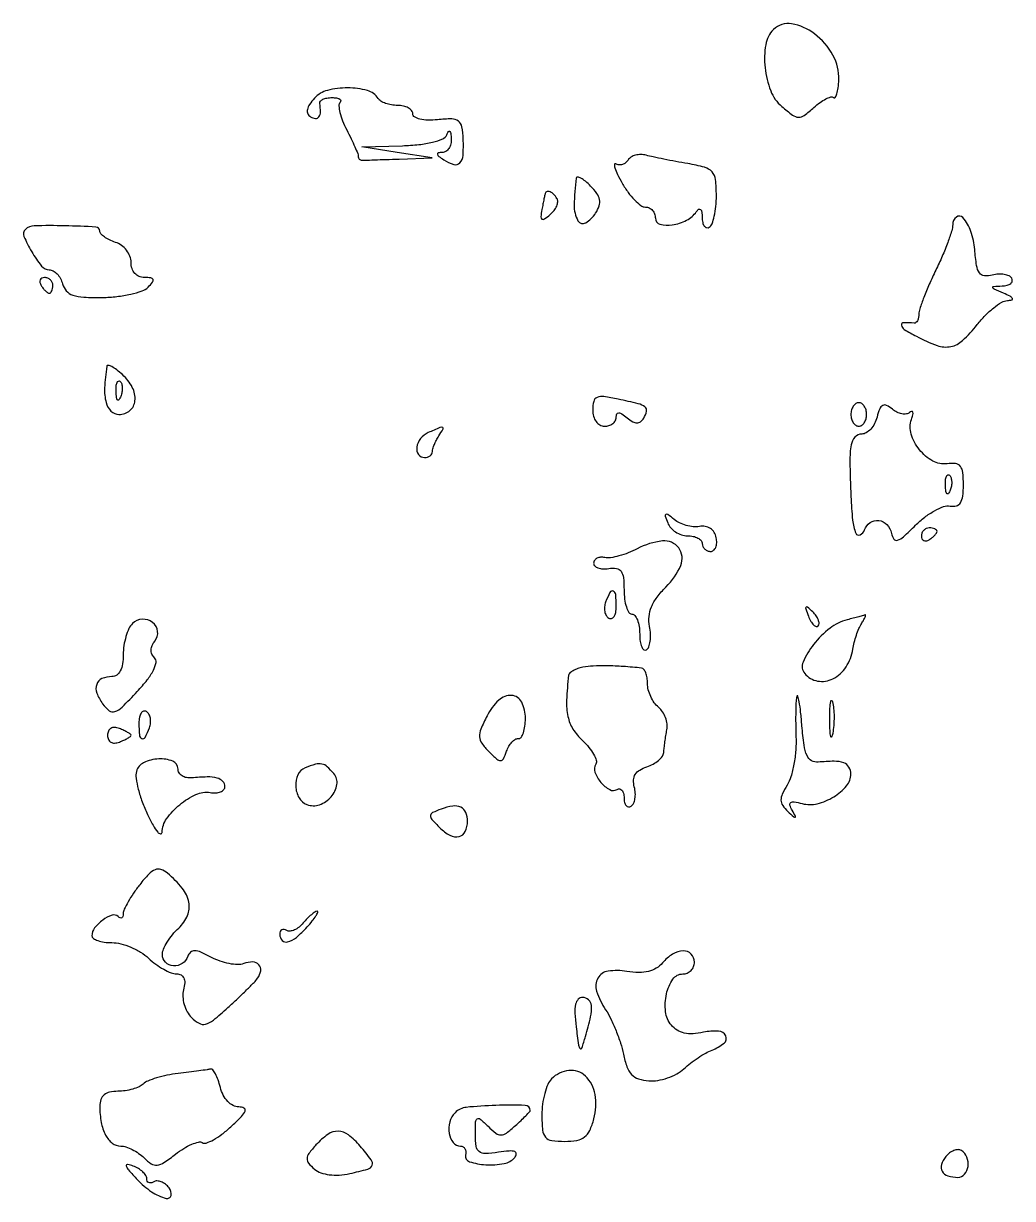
# Model space of a CAD drawing. Extents: x 0 to 5034, y 0 to 2560.
# Drawn here: x 3894.3 to 4020.6, y 1628.3 to 1778.5 of the extents above; entities that cross this region are included whole.
import ezdxf

# ---------------------------------------------------------------- set-up
doc = ezdxf.new("R2010")
doc.units = 0

msp = doc.modelspace()

# ---------------------------------------------------------------- linework, layer by layer
for points in [[(3990.097244, 1777.697244, 0.156948), (3989.10238, 1775.758174, 0.067736), (3989.021847, 1772.8222, 0.066177), (3989.744386, 1769.869699, 0.12164), (3991.162329, 1767.859213, 0.019514), (3992.531934, 1766.761988, 0.15314), (3993.293511, 1766.499012, 0.167936), (3994.033504, 1766.73133, 0.024654), (3995.267316, 1767.741918, -0.026818), (3996.052103, 1768.379068, -0.040557), (3996.803129, 1768.836688, -0.047623), (3997.426178, 1769.079068, -0.257147), (3997.767626, 1769, 0.453425), (3997.989538, 1769.02686, 0.077453), (3998.197195, 1769.463018, 0.041858), (3998.360971, 1770.246442, 0.01967), (3998.446902, 1771.27836, 0.139986), (3997.697415, 1774.416823, 0.101046), (3995.328061, 1777.151256, 0.121033), (3992.420013, 1778.430789, 0.244454)], [(3931.433313, 1768.926311, 0.035902), (3930.808825, 1768.127934, 0.09682), (3930.53031, 1767.467308, 0.156263), (3930.585127, 1766.942518, 0.151934), (3930.934857, 1766.54026, 0.1149), (3931.568237, 1766.327002, 0.271724), (3932.003535, 1766.529097, 0.152247), (3932.20285, 1767.165906, 0.03946), (3932.118421, 1768.25, -0.224438), (3932.202177, 1768.535926, -0.098612), (3932.52437, 1768.779687, -0.069499), (3933.037024, 1768.945223, -0.043416), (3933.666667, 1769, -0.035958), (3934.264798, 1768.956929, -0.099998), (3934.659632, 1768.815882, -0.236472), (3934.790641, 1768.608742, -0.224915), (3934.706549, 1768.373216, 0.222491), (3934.554711, 1767.954066, 0.037419), (3934.698744, 1767.08962, 0.034799), (3935.038877, 1766.02587, 0.024556), (3935.560144, 1764.883694, -0.00726), (3936.125719, 1763.749943, -0.009926), (3936.59971, 1762.711932, -0.007074), (3936.964333, 1761.835772, -0.105358), (3937.020262, 1761.510478, 0.097717), (3937.05073, 1761.315672, 0.101447), (3937.152827, 1761.149953, 0.102594), (3937.310781, 1761.039094, 0.102225), (3937.5, 1761, 0.00759), (3937.849069, 1761.005299, 0.000312), (3939.101562, 1761.044119, 0.000543), (3940.585455, 1761.092654, 0.000386), (3942.25, 1761.150194), (3946.5, 1761.300387), (3942, 1762), (3937.5, 1762.699613), (3942.666667, 1762.849806, 0.019664), (3944.791601, 1762.995344, 0.033601), (3946.542, 1763.304618, 0.038822), (3947.823722, 1763.728891, 0.200109), (3948.337719, 1764.25, -0.051902), (3948.54862, 1764.648042, -0.449116), (3948.724694, 1764.672067, -0.185333), (3948.862835, 1764.416573, -0.021021), (3948.921053, 1763.75, -0.069928), (3948.857518, 1763.080011, -0.088112), (3948.609622, 1762.509564, -0.103835), (3948.22041, 1762.125953, -0.14066), (3947.75, 1761.984687, 0.054277), (3947.267095, 1761.926117, 0.409565), (3947.155742, 1761.750153, 0.180775), (3947.329562, 1761.479528, 0.019534), (3947.952254, 1761.05067, 0.065406), (3949.239087, 1760.455161, 0.285829), (3950.015298, 1760.656683, 0.175743), (3950.4273, 1761.599362, 0.027027), (3950.448205, 1763.676895, 0.03302), (3950.271564, 1765.276297, 0.188401), (3949.834111, 1765.992289, 0.165416), (3948.990443, 1766.273791, 0.024186), (3947.161983, 1766.174634, -0.030522), (3945.925294, 1766.123264, -0.053395), (3944.909454, 1766.252148, -0.07548), (3944.226283, 1766.527841, -0.265101), (3944, 1766.924634, 0.175237), (3943.851624, 1767.33499, 0.093007), (3943.429836, 1767.684111, 0.073223), (3942.801594, 1767.920403, 0.053442), (3942.059017, 1768, -0.041708), (3941.275955, 1768.065434, -0.043762), (3940.527582, 1768.259882, -0.04792), (3939.917989, 1768.544963, -0.121598), (3939.571257, 1768.884704, 0.190827), (3938.200915, 1769.905201, 0.064557), (3935.690329, 1770.243768, 0.063468), (3933.094936, 1769.926465, 0.147765)], [(3971.515059, 1761.024365, -0.084901), (3971.19656, 1760.663393, -0.093454), (3970.785998, 1760.443314, -0.100425), (3970.348287, 1760.396954, -0.115235), (3969.950488, 1760.5306, 0.54346), (3969.776614, 1760.448309, 0.113599), (3969.815181, 1760.035204, 0.035892), (3970.16561, 1759.185282, 0.013643), (3970.769587, 1758.053234, 0.028703), (3971.52382, 1756.888823, 0.035563), (3972.358879, 1755.903961, 0.038364), (3973.154808, 1755.206244, 0.160864), (3973.75, 1755.006323, -0.111571), (3974.226865, 1754.896035, -0.099558), (3974.632812, 1754.588733, -0.094045), (3974.905165, 1754.131098, -0.087546), (3975, 1753.59362, 0.337686), (3975.596033, 1752.811729, 0.106217), (3977.161046, 1752.723203, 0.079553), (3979.002071, 1753.320877, 0.126687), (3980.234687, 1754.412284, -0.085836), (3980.534091, 1754.723968, -0.365067), (3980.772748, 1754.708235, -0.170502), (3980.936933, 1754.382715, -0.03024), (3980.984687, 1753.690983, 0.049448), (3981.055106, 1753.037102, 0.106623), (3981.259877, 1752.576757, 0.181494), (3981.558258, 1752.380955, 0.196271), (3981.9, 1752.438197, 0.169077), (3982.24887, 1752.867645, 0.031926), (3982.535625, 1753.852178, 0.030888), (3982.734054, 1755.098928, 0.024024), (3982.8, 1756.470661, 0.027828), (3982.685897, 1758.519238, 0.155566), (3982.243355, 1759.510369, 0.146252), (3981.293552, 1760.09499, 0.023675), (3979.15, 1760.560766, -0.004063), (3977.630403, 1760.829053, -0.003813), (3976.082846, 1761.127487, -0.003796), (3974.714261, 1761.413074, -0.013101), (3973.834157, 1761.627996, 0.064557), (3973.148503, 1761.722368, 0.065714), (3972.465762, 1761.63769, 0.072277), (3971.88917, 1761.394631, 0.119053)], [(3964.9, 1758.714286, 0.029657), (3964.622098, 1755.239185, 0.131953), (3965.108171, 1753.269026, 0.421579), (3966.097609, 1752.996705, 0.120247), (3967.374063, 1754.231236, 0.060094), (3967.817855, 1755.167332, 0.127084), (3967.873511, 1755.962853, 0.111216), (3967.534343, 1756.75513, 0.039869), (3966.733049, 1757.695522, 0.022248), (3966.060454, 1758.310784, 0.047324), (3965.479708, 1758.709667, 0.089926), (3965.07714, 1758.846611, 0.416979)], [(3960.923489, 1756.75, 0.022627), (3960.879465, 1756.578838, 0.001278), (3960.768639, 1756.042982, 0.001959), (3960.640817, 1755.40412, 0.001435), (3960.503782, 1754.694193, 0.020367), (3960.366074, 1753.76469, 0.292577), (3960.508535, 1753.479244, 0.295382), (3960.825868, 1753.490613, 0.020624), (3961.569283, 1754.057499, 0.053729), (3962.06743, 1754.570492, 0.066817), (3962.403198, 1755.143652, 0.080372), (3962.533867, 1755.6868, 0.158628), (3962.429973, 1756.113307, 0.058821), (3962.014609, 1756.636426, 0.095878), (3961.545492, 1756.951231, 0.167479), (3961.158717, 1756.977568, 0.257983)], [(3894.496206, 1752.15023, 0.309765), (3894.31414, 1751.262858, 0.033993), (3895.299864, 1749.304782, 0.03481), (3896.564818, 1747.471299, 0.228159), (3897.543884, 1747, -0.132086), (3898.046838, 1746.864775, -0.073508), (3898.546933, 1746.466898, -0.064872), (3898.968715, 1745.879117, -0.059342), (3899.241322, 1745.185186, 0.121563), (3899.722598, 1744.299415, 0.12665), (3900.554208, 1743.755543, 0.070151), (3901.949756, 1743.491273, 0.016505), (3904.330543, 1743.457775, 0.023804), (3906.187156, 1743.581493, 0.026815), (3907.950181, 1743.880056, 0.027503), (3909.403803, 1744.292335, 0.114), (3910.172589, 1744.772589, 0.025806), (3910.750318, 1745.413242, 0.268629), (3910.803743, 1745.75, 0.280359), (3910.539235, 1745.95384, 0.027481), (3909.7, 1746, -0.100986), (3909.015692, 1746.139635, -0.112158), (3908.46991, 1746.534208, -0.104074), (3908.120476, 1747.153018, -0.076812), (3908, 1747.932612, 0.094537), (3907.850007, 1748.718828, 0.071315), (3907.4125, 1749.483985, 0.069591), (3906.764378, 1750.112489, 0.081113), (3906, 1750.5, -0.034355), (3905.234391, 1750.802261, -0.044993), (3904.5875, 1751.185312, -0.052175), (3904.136814, 1751.587667, -0.186555), (3904, 1751.94159, 0.398572), (3903.507694, 1752.461068, 0.007937), (3899.537723, 1752.611301, 0.010252), (3895.620935, 1752.616969, 0.189364)], [(4013, 1752.771163, -0.076465), (4012.877638, 1751.975728, -0.012212), (4012.366506, 1750.481976, -0.013274), (4011.669091, 1748.739215, -0.011286), (4010.843426, 1746.937829, 0.009539), (4010.016923, 1745.151118, 0.011739), (4009.317381, 1743.452744, 0.010224), (4008.795629, 1742.009025, 0.079641), (4008.676759, 1741.305556, -0.04721), (4008.630064, 1740.852917, -0.071583), (4008.498277, 1740.480446, -0.097442), (4008.306565, 1740.242042, -0.204433), (4008.083333, 1740.173977, 0.032044), (4006.728339, 1740.232669, 0.457326), (4006.455588, 1739.903646, 0.217598), (4006.817512, 1739.368001, 0.016836), (4008.364307, 1738.493839, 0.032608), (4011.026101, 1737.319383, 0.135981), (4012.756846, 1737.180563, 0.142129), (4014.269237, 1737.953825, 0.036826), (4016.137438, 1739.990926, -0.027072), (4017.152096, 1741.141545, -0.0306), (4018.246622, 1742.126579, -0.032061), (4019.266985, 1742.83596, -0.123258), (4020, 1743.061211, 0.050821), (4020.548243, 1743.146545, 0.484356), (4020.630484, 1743.334366, 0.155321), (4020.356966, 1743.601307, 0.014799), (4019.5, 1744, -0.004561), (4018.284157, 1744.535655, -0.240506), (4018.129501, 1744.729011, -0.453283), (4018.236922, 1744.870739, -0.008061), (4019.309017, 1744.929715, 0.050739), (4019.962239, 1745.021917, 0.105867), (4020.422131, 1745.245526, 0.175084), (4020.617836, 1745.557243, 0.194278), (4020.558021, 1745.90612, 0.150568), (4020.202937, 1746.216506, 0.065106), (4019.594776, 1746.397601, 0.056093), (4018.846143, 1746.433049, 0.047792), (4018.065289, 1746.306823, -0.088379), (4017.05441, 1746.22631, -0.221262), (4016.431748, 1746.593091, -0.113235), (4016.057181, 1747.537874, -0.017073), (4015.816285, 1749.573403, 0.0624), (4015.324845, 1751.898542, 0.097588), (4014.298625, 1753.660131, 0.396515), (4013.47264, 1753.737793, 0.231389)], [(3896.5, 1745, 0.029505), (3896.768994, 1744.617226, 0.035638), (3897.066025, 1744.29375, 0.038439), (3897.34829, 1744.065539, 0.151918), (3897.559017, 1744, 0.210953), (3897.727648, 1744.07446, 0.081139), (3897.870461, 1744.29375, 0.061769), (3897.967655, 1744.617151, 0.042167), (3898, 1745, 0.105053), (3897.918938, 1745.381556, 0.099167), (3897.688914, 1745.70625, 0.09642), (3897.345238, 1745.923877, 0.093332), (3896.940983, 1746, 0.108972), (3896.586039, 1745.921712, 0.182303), (3896.3746, 1745.70625, 0.161196), (3896.343488, 1745.3821, 0.082592)], [(3904.9, 1734.654988, 0.02519), (3904.620558, 1731.901382, 0.074683), (3904.806471, 1730.016628, 0.13677), (3905.43355, 1728.919544, 0.197426), (3906.454671, 1728.5, 0.175574), (3907.845041, 1729.003754, 0.199574), (3908.497763, 1730.25259, 0.14281), (3908.15837, 1731.961409, 0.089102), (3906.901811, 1733.58886, 0.02039), (3906.164646, 1734.203228, 0.041184), (3905.529282, 1734.611995, 0.068169), (3905.079269, 1734.777919, 0.433564)], [(3906.683114, 1730.8125, -0.054073), (3906.461564, 1730.395823, -0.470617), (3906.279315, 1730.37858, -0.168741), (3906.137993, 1730.670344, -0.018894), (3906.078947, 1731.416667, -0.028489), (3906.089945, 1732.112848, -0.077125), (3906.200665, 1732.592839, -0.208169), (3906.385309, 1732.77538, -0.296942), (3906.604167, 1732.729167, -0.126455), (3906.797407, 1732.402231, -0.060344), (3906.876576, 1731.916927, -0.05415), (3906.839148, 1731.359369, -0.051402)], [(3967, 1729.079455, 0.067079), (3967.109506, 1728.266878, 0.089486), (3967.430336, 1727.596576, 0.105474), (3967.915729, 1727.157165, 0.132148), (3968.5, 1727, 0.073201), (3969.073173, 1727.084365, 0.087756), (3969.559375, 1727.329718, 0.100549), (3969.884403, 1727.694405, 0.132654), (3970, 1728.122445, -0.097798), (3970.086961, 1728.562784, -0.313517), (3970.325079, 1728.716495, -0.141986), (3970.737093, 1728.581562, -0.023542), (3971.410972, 1728.073886, 0.039287), (3972.114813, 1727.577556, 0.127951), (3972.658498, 1727.420547, 0.17414), (3973.1086, 1727.56881, 0.088781), (3973.511108, 1728.017973, 0.081794), (3973.879117, 1728.912365, 0.296956), (3973.678128, 1729.462635, 0.100852), (3972.810252, 1729.8736, 0.007545), (3970.25, 1730.46264, 0.016963), (3968.402454, 1730.793351, 0.137246), (3967.557019, 1730.683178, 0.237147), (3967.131084, 1730.180284, 0.059329)], [(4000, 1728.5, 0.064853), (4000.074694, 1727.926543, 0.082425), (4000.29375, 1727.440625, 0.098894), (4000.618646, 1727.115568, 0.148195), (4001, 1727, 0.148195), (4001.381354, 1727.115568, 0.098894), (4001.70625, 1727.440625, 0.082425), (4001.925306, 1727.926543, 0.064853), (4002, 1728.5, 0.064853), (4001.925306, 1729.073457, 0.082425), (4001.70625, 1729.559375, 0.098894), (4001.381354, 1729.884432, 0.148195), (4001, 1730, 0.148195), (4000.618646, 1729.884432, 0.098894), (4000.29375, 1729.559375, 0.082425), (4000.074694, 1729.073457, 0.064853)], [(4003.332754, 1728.164451, -0.056303), (4003.01336, 1727.336725, -0.063187), (4002.52664, 1726.635808, -0.072418), (4001.954512, 1726.160673, -0.137981), (4001.383369, 1726, 0.212839), (4000.512107, 1725.611524, 0.140972), (4000.026445, 1724.610874, 0.047216), (3999.865797, 1722.539377, 0.005815), (3999.995636, 1718, 0.015587), (4000.209822, 1715.005173, 0.070848), (4000.63123, 1713.312705, 0.43959), (4001.161762, 1713.114836, 0.191395), (4001.720238, 1713.75, -0.159632), (4002.450953, 1714.692261, -0.183006), (4003.554189, 1714.953583, -0.172072), (4004.604832, 1714.419586, -0.143346), (4005.180819, 1713.299598, 0.104848), (4005.486444, 1712.575084, 0.334254), (4005.955187, 1712.421036, 0.104219), (4006.720283, 1712.874809, 0.010597), (4008.252828, 1714.343737, -0.033017), (4009.427101, 1715.372384, -0.036948), (4010.68503, 1716.195666, -0.039955), (4011.845608, 1716.722021, -0.130512), (4012.678628, 1716.794139, 0.109505), (4013.472482, 1716.82984, 0.189461), (4013.995925, 1717.217589, 0.111874), (4014.285559, 1718.047105, 0.027411), (4014.370354, 1719.5, 0.025866), (4014.293956, 1721.082804, 0.140496), (4013.979276, 1721.872692, 0.203057), (4013.363884, 1722.218415, 0.063069), (4012.280458, 1722.202397, -0.165305), (4010.464551, 1722.545782, -0.095242), (4008.750828, 1724.002314, -0.094787), (4007.693172, 1725.997557, -0.161735), (4007.734768, 1727.864802, 0.026382), (4007.910197, 1728.452218, 0.123852), (4007.907053, 1728.801897, 0.405971), (4007.757236, 1728.892533, 0.128059), (4007.501339, 1728.758676, -0.149603), (4007.084215, 1728.562467, -0.082199), (4006.515023, 1728.574625, -0.069435), (4005.884779, 1728.786306, -0.057574), (4005.291395, 1729.173127, 0.05379), (4004.561317, 1729.656945, 0.242952), (4004.065926, 1729.657491, 0.181839), (4003.681837, 1729.233009, 0.029998)], [(3945.978997, 1726.179715, 0.120989), (3944.998254, 1725.416875, 0.130586), (3944.516974, 1724.307178, 0.194504), (3944.735267, 1723.394196, 0.242569), (3945.5, 1723, 0.073145), (3945.883267, 1723.05637, 0.086253), (3946.210748, 1723.220313, 0.098296), (3946.43258, 1723.463938, 0.131305), (3946.515313, 1723.75, -0.068485), (3946.574396, 1724.122815, -0.022619), (3946.759278, 1724.646875, -0.022043), (3947.019406, 1725.216374, -0.023301), (3947.32433, 1725.75, 0.011978), (3947.87078, 1726.657952, 0.476735), (3947.796493, 1726.848404, 0.180431), (3947.471187, 1726.832825, 0.003847)], [(4012.683114, 1718.8125, -0.054073), (4012.461564, 1718.395823, -0.470617), (4012.279315, 1718.37858, -0.168741), (4012.137993, 1718.670344, -0.018894), (4012.078947, 1719.416667, -0.028489), (4012.089945, 1720.112848, -0.077125), (4012.200665, 1720.592839, -0.208169), (4012.385309, 1720.77538, -0.296942), (4012.604167, 1720.729167, -0.126455), (4012.797407, 1720.402231, -0.060344), (4012.876576, 1719.916927, -0.05415), (4012.839148, 1719.359369, -0.051402)], [(3976.584097, 1714.641444, 0.090575), (3976.966307, 1714.013915, 0.066664), (3977.585022, 1713.482174, 0.065349), (3978.336243, 1713.122717, 0.079111), (3979.106989, 1713, -0.050854), (3979.831332, 1712.926137, -0.070807), (3980.443928, 1712.70625, -0.0909), (3980.855843, 1712.381715, -0.182536), (3981, 1712, 0.106506), (3981.082205, 1711.618461, 0.099407), (3981.315289, 1711.29375, 0.096023), (3981.663585, 1711.07607, 0.092041), (3982.073324, 1711, 0.177122), (3982.453096, 1711.138889, 0.121168), (3982.725734, 1711.514062, 0.089798), (3982.845347, 1712.080399, 0.057986), (3982.787072, 1712.75, 0.089179), (3982.514144, 1713.432259, 0.105886), (3982.032284, 1713.929778, 0.104957), (3981.385268, 1714.189144, 0.086277), (3980.639559, 1714.189127, -0.066615), (3979.848854, 1714.15818, -0.043739), (3978.951272, 1714.322753, -0.043501), (3978.08883, 1714.643156, -0.0626), (3977.402919, 1715.08057, 0.010564), (3976.609696, 1715.711068, 0.293715), (3976.357566, 1715.731055, 0.362938), (3976.272912, 1715.520475, 0.013084)], [(4009, 1712.940983, 0.108972), (4009.078288, 1712.586039, 0.182303), (4009.29375, 1712.3746, 0.161196), (4009.6179, 1712.343488, 0.082592), (4010, 1712.5, 0.029505), (4010.382774, 1712.768994, 0.035638), (4010.70625, 1713.066025, 0.038439), (4010.934461, 1713.34829, 0.151918), (4011, 1713.559017, 0.210953), (4010.92554, 1713.727648, 0.081139), (4010.70625, 1713.870461, 0.061769), (4010.382849, 1713.967655, 0.042167), (4010, 1714, 0.105053), (4009.618444, 1713.918938, 0.099167), (4009.29375, 1713.688914, 0.09642), (4009.076123, 1713.345238, 0.093332)], [(3972.694271, 1711.347797, -0.026727), (3971.546533, 1710.822553, -0.026947), (3970.352415, 1710.424367, -0.027965), (3969.278525, 1710.193157, -0.089723), (3968.549787, 1710.209789, 0.067665), (3968.005906, 1710.2461, 0.09777), (3967.541964, 1710.121001, 0.12244), (3967.230616, 1709.857707, 0.152423), (3967.111025, 1709.5, 0.207233), (3967.256837, 1709.14381, 0.108484), (3967.670958, 1708.885652, 0.076891), (3968.298575, 1708.766357, 0.048307), (3969.045448, 1708.812858, -0.075892), (3970.031084, 1708.819981, -0.204957), (3970.616, 1708.462508, -0.13026), (3970.920753, 1707.650005, -0.02495), (3971, 1706.062858, 0.030963), (3971.072733, 1704.889485, 0.047979), (3971.29375, 1703.899715, 0.061294), (3971.615562, 1703.212609, 0.258099), (3972, 1703, -0.230178), (3972.383082, 1702.813779, -0.073461), (3972.70625, 1702.248289, -0.055981), (3972.926934, 1701.420991, -0.037227), (3973, 1700.440983, 0.032438), (3973.061334, 1699.496572, 0.06875), (3973.254355, 1698.790878, 0.132702), (3973.538314, 1698.431083, 0.307248), (3973.865891, 1698.417116, 0.172281), (3974.166708, 1698.792161, 0.051021), (3974.339054, 1699.518912, 0.044581), (3974.377309, 1700.433881, 0.035406), (3974.260727, 1701.416424, -0.071684), (3974.202515, 1702.687673, -0.07455), (3974.508557, 1703.905575, -0.063181), (3975.215015, 1705.135986, -0.034513), (3976.35955, 1706.450459, 0.093958), (3978.244585, 1709.21748, 0.269546), (3977.985664, 1711.441221, 0.266248), (3975.915582, 1712.335738, 0.092787)], [(3968.650663, 1704.532025, 0.066719), (3968.506898, 1703.926665, 0.072258), (3968.533742, 1703.321649, 0.081026), (3968.720854, 1702.809536, 0.126981), (3969.043674, 1702.473008, 0.214542), (3969.405148, 1702.42542, 0.177225), (3969.719079, 1702.660421, 0.099152), (3969.931736, 1703.193244, 0.045552), (3970, 1703.940983, 0.020503), (3969.936989, 1705.476999, 0.275668), (3969.622791, 1705.917133, 0.395517), (3969.205874, 1705.769457, 0.027681)], [(3994.564293, 1702.706872, 0.036269), (3994.866277, 1702.059266, 0.070189), (3995.210949, 1701.604915, 0.120343), (3995.538684, 1701.40751, 0.278911), (3995.806872, 1701.473539, 0.20742), (3995.927901, 1701.779789, 0.082976), (3995.837219, 1702.231185, 0.063152), (3995.558688, 1702.753423, 0.043285), (3995.124088, 1703.266667, 0.011214), (3994.463552, 1703.893514, 0.400052), (3994.270328, 1703.888819, 0.286372), (3994.21821, 1703.663782, 0.008399)], [(3908.176206, 1701.776206, 0.088343), (3907.724276, 1701.128448, 0.036349), (3907.345511, 1700.123011, 0.034525), (3907.086779, 1698.958268, 0.037408), (3907, 1697.8, -0.038745), (3906.908071, 1696.615442, -0.080268), (3906.621341, 1695.735779, -0.116337), (3906.161052, 1695.196919, -0.15939), (3905.559017, 1695, 0.101487), (3904.282602, 1694.738226, 0.211829), (3903.605719, 1694.009815, 0.174084), (3903.620739, 1692.89351, 0.068407), (3904.361997, 1691.519617, 0.068433), (3905.210122, 1690.6415, 0.257729), (3905.938959, 1690.522656, 0.110137), (3906.854219, 1691.099325, 0.009396), (3908.798936, 1693.103323, 0.021659), (3910.063464, 1694.579629, 0.048431), (3910.857676, 1695.82367, 0.072736), (3911.184889, 1696.790989, 0.246405), (3910.992766, 1697.407234, -0.092486), (3910.666231, 1697.883557, -0.109635), (3910.559056, 1698.417463, -0.100749), (3910.685842, 1698.981488, -0.067801), (3911.036125, 1699.543528, 0.207359), (3911.396042, 1700.777495, 0.198244), (3910.750151, 1701.914691, 0.180259), (3909.428596, 1702.332432, 0.185813)], [(3999.514348, 1702.265292, 0.104609), (3997.324771, 1701.190216, 0.059466), (3995.225788, 1699.098464, 0.064349), (3993.881536, 1696.854952, 0.283233), (3994.088589, 1695.393257, 0.176945), (3995.740534, 1694.430215, 0.163254), (3997.689277, 1694.716994, 0.13201), (3999.375567, 1696.232982, 0.10585), (4000.250315, 1698.521385, -0.024408), (4000.425089, 1699.370452, -0.018282), (4000.696669, 1700.285969, -0.018586), (4001.01671, 1701.130845, -0.039686), (4001.337947, 1701.75, 0.012793), (4001.616125, 1702.22223, 0.028269), (4001.79811, 1702.598737, 0.05199), (4001.868321, 1702.834167, 0.584524), (4001.809017, 1702.883999, -0.022394), (4001.601579, 1702.816559, -0.001546), (4001.007488, 1702.654403, -0.0022), (4000.29742, 1702.466296, -0.001652)], [(3965.75, 1696.194635, 0.034092), (3965.07412, 1696.014287, 0.044638), (3964.490198, 1695.75483, 0.051651), (3964.069474, 1695.460428, 0.186503), (3963.918758, 1695.176676, 0.019074), (3963.658828, 1691.98831, 0.062992), (3963.832454, 1689.891501, 0.087784), (3964.474926, 1688.299406, 0.064573), (3965.684917, 1686.82628, -0.031529), (3966.507214, 1685.949899, -0.04444), (3967.1133, 1685.067231, -0.052608), (3967.444773, 1684.299901, -0.217386), (3967.38309, 1683.810835, 0.232821), (3967.283818, 1682.780825, 0.084874), (3968.046266, 1681.481777, 0.089104), (3969.166195, 1680.551865, 0.273746), (3970.113307, 1680.570027, -0.17266), (3970.449077, 1680.642165, -0.18934), (3970.739534, 1680.48176, -0.118712), (3970.936053, 1680.080745, -0.05489), (3971, 1679.5, 0.056284), (3971.065466, 1678.920279, 0.12142), (3971.266173, 1678.521767, 0.190163), (3971.562884, 1678.364744, 0.167665), (3971.90612, 1678.441979, 0.148801), (3972.216957, 1678.795108, 0.065578), (3972.399914, 1679.396377, 0.056602), (3972.437877, 1680.135268, 0.048545), (3972.314699, 1680.904592, -0.075614), (3972.220916, 1681.795855, -0.128109), (3972.442, 1682.508208, -0.118412), (3972.999663, 1683.059123, -0.059132), (3973.908579, 1683.470984, 0.046832), (3974.714324, 1683.812529, 0.052786), (3975.40812, 1684.287179, 0.060045), (3975.896377, 1684.816169, 0.141132), (3976.076511, 1685.317388, -0.013098), (3976.128666, 1685.890189, -0.005581), (3976.227072, 1686.653837, -0.005517), (3976.350183, 1687.466477, -0.007215), (3976.481615, 1688.206312, 0.080682), (3976.503228, 1688.945454, 0.056758), (3976.300935, 1689.753946, 0.056159), (3975.918156, 1690.506063, 0.07391), (3975.405104, 1691.078757, -0.067013), (3974.867156, 1691.662908, -0.04451), (3974.412749, 1692.45387, -0.044322), (3974.103254, 1693.318036, -0.063918), (3974, 1694.122445, 0.03788), (3973.94501, 1694.847242, 0.053606), (3973.779687, 1695.472333, 0.067147), (3973.537661, 1695.915612, 0.21028), (3973.25, 1696.081242, 0.009378), (3970.886095, 1696.292535, 0.013819), (3968.803999, 1696.381608, 0.015816), (3967.057366, 1696.352767, 0.036131)], [(3953.48876, 1689.978263, 0.02009), (3952.702229, 1688.294812, 0.111389), (3952.529392, 1687.317484, 0.144015), (3952.816324, 1686.48762, 0.041635), (3953.70136, 1685.441498, 0.012478), (3954.759219, 1684.43516, 0.187106), (3955.226094, 1684.256459, 0.286642), (3955.579242, 1684.479193, 0.028112), (3955.982983, 1685.451488, -0.046284), (3956.278054, 1686.095093, -0.056515), (3956.670869, 1686.627912, -0.066695), (3957.096782, 1686.979011, -0.16068), (3957.489043, 1687.074, 0.264311), (3957.838386, 1687.236653, 0.070063), (3958.132407, 1687.803703, 0.052098), (3958.333838, 1688.647463, 0.032572), (3958.4, 1689.662009, 0.113865), (3957.920833, 1691.738828, 0.2695), (3956.649256, 1692.591688, 0.21051), (3954.985165, 1691.983008, 0.082166)], [(3993.087511, 1692.5, 0.054097), (3992.98952, 1691.886564, 0.007207), (3992.942378, 1690.574026, 0.008272), (3992.934649, 1689.010852, 0.006864), (3992.976781, 1687.347747, -0.029044), (3992.943654, 1685.605941, -0.025712), (3992.71112, 1683.806337, -0.026577), (3992.331283, 1682.206145, -0.068117), (3991.844558, 1681.122706, 0.029686), (3991.222878, 1679.981726, 0.116166), (3991.058104, 1679.201942, 0.144848), (3991.274719, 1678.527451, 0.055928), (3991.921745, 1677.774959, 0.003868), (3992.699364, 1677.063297, 0.245368), (3992.873004, 1677.018557, 0.494166), (3992.922478, 1677.128221, 0.006089), (3992.490333, 1677.907524, -0.0511), (3992.196137, 1678.572766, -0.335911), (3992.308184, 1678.895803, -0.191953), (3992.751466, 1678.990053, -0.021499), (3993.778936, 1678.768061, 0.125435), (3995.694455, 1678.756161, 0.076061), (3997.798197, 1679.633688, 0.079954), (3999.440837, 1681.035848, 0.178007), (4000, 1682.556704, 0.139859), (3999.749646, 1683.43422, 0.169164), (3999.087213, 1683.969698, 0.089324), (3997.860459, 1684.175839, 0.02186), (3995.806964, 1684.061947, -0.16181), (3994.96578, 1684.251572, -0.153244), (3994.383145, 1684.910382, -0.071003), (3994.001168, 1686.247689, -0.014547), (3993.737212, 1688.696792, 0.006789), (3993.573466, 1690.474579, 0.015944), (3993.390967, 1691.795308, 0.033301), (3993.221094, 1692.502395, 0.749509)], [(3997.252183, 1689.5, 0.008901), (3997.284834, 1688.071102, 0.053901), (3997.394187, 1687.339362, 0.67161), (3997.54341, 1687.319562, 0.082665), (3997.707261, 1687.761659, 0.028254), (3997.840609, 1688.754739, 0.020511), (3997.880728, 1689.869594, 0.020826), (3997.830983, 1690.934218, 0.041951), (3997.68708, 1691.761659, 0.285845), (3997.523779, 1691.916221, 0.417468), (3997.37161, 1691.814362, 0.038992), (3997.273069, 1690.938425, 0.009782)], [(3909, 1689.059017, 0.020503), (3909.063011, 1687.523001, 0.275668), (3909.377209, 1687.082867, 0.395517), (3909.794126, 1687.230543, 0.027681), (3910.349337, 1688.467975, 0.066719), (3910.493102, 1689.073335, 0.072258), (3910.466258, 1689.678351, 0.081026), (3910.279146, 1690.190464, 0.126981), (3909.956326, 1690.526992, 0.214542), (3909.594852, 1690.57458, 0.177225), (3909.280921, 1690.339579, 0.099152), (3909.068264, 1689.806756, 0.045552)], [(3905, 1687.5, 0.098585), (3905.107791, 1686.958625, 0.165571), (3905.410795, 1686.614011, 0.14841), (3905.889304, 1686.503621, 0.074756), (3906.5, 1686.638374, 0.015549), (3907.074741, 1686.879681, 0.023203), (3907.559375, 1687.128913, 0.019892), (3907.925857, 1687.35928, 0.247326), (3908, 1687.5, 0.247326), (3907.925857, 1687.64072, 0.019892), (3907.559375, 1687.871087, 0.023203), (3907.074741, 1688.120319, 0.015549), (3906.5, 1688.361626, 0.074756), (3905.889304, 1688.496379, 0.14841), (3905.410795, 1688.385989, 0.165571), (3905.107791, 1688.041375, 0.098585)], [(3908.679953, 1682.884139, 0.101911), (3908.633942, 1682.011188, 0.025335), (3908.921249, 1680.601972, 0.024846), (3909.422564, 1678.989706, 0.022681), (3910.094766, 1677.384139, 0.015249), (3910.805323, 1675.993407, 0.045647), (3911.402377, 1675.109501, 0.195616), (3911.759761, 1674.914661, 0.441278), (3911.966069, 1675.095012, -0.150505), (3912.540881, 1676.829349, -0.065031), (3914.21464, 1678.630761, -0.065021), (3916.29543, 1679.942212, -0.150209), (3918.107805, 1680.187142, 0.053401), (3918.831984, 1680.145704, 0.08214), (3919.444168, 1680.2784, 0.112081), (3919.851089, 1680.557148, 0.188944), (3920, 1680.937142, 0.196963), (3919.725931, 1681.60589, 0.134884), (3919.00703, 1682.022055, 0.069423), (3917.731027, 1682.173303, 0.020186), (3915.75, 1682.052296, -0.073718), (3915.081293, 1682.082942, -0.095878), (3914.514062, 1682.312227, -0.112639), (3914.136381, 1682.700822, -0.137564), (3914, 1683.187142, 0.306888), (3913.321638, 1684.18828, 0.109594), (3911.530247, 1684.479992, 0.095185), (3909.60676, 1683.995619, 0.223233)], [(3930.25, 1683.337719, 0.190484), (3929.328556, 1682.461958, 0.120952), (3929.039979, 1680.990186, 0.117283), (3929.464478, 1679.51737, 0.174302), (3930.471061, 1678.649478, 0.178681), (3932.08041, 1678.628913, 0.129241), (3933.576397, 1679.647786, 0.140826), (3934.298942, 1681.198557, 0.215478), (3933.912073, 1682.605946, 0.036301), (3933.066356, 1683.486371, 0.134733), (3932.384878, 1683.82833, 0.119795), (3931.578244, 1683.795057, 0.025968)], [(3947.627489, 1678.068808, 0.023932), (3946.534367, 1677.610977, 0.270144), (3946.279841, 1677.237832, 0.202928), (3946.444548, 1676.756171, 0.013873), (3947.458109, 1675.684748, 0.07327), (3948.757585, 1674.719009, 0.18173), (3949.914425, 1674.563879, 0.229227), (3950.70732, 1675.20101, 0.111262), (3951, 1676.5, 0.096071), (3950.779741, 1677.635749, 0.190321), (3950.157882, 1678.291008, 0.146125), (3949.114538, 1678.443582, 0.050991)], [(3909.102186, 1668.402779, 0.017184), (3908.297378, 1667.303937, 0.020405), (3907.617517, 1666.212235, 0.019673), (3907.124253, 1665.257404, 0.109813), (3907, 1664.698475, -0.067672), (3906.952649, 1664.350222, -0.198515), (3906.806715, 1664.163045, -0.23778), (3906.593104, 1664.152407, -0.092328), (3906.342009, 1664.324657, 0.288281), (3905.571323, 1664.500284, 0.073819), (3904.387118, 1663.876749, 0.06804), (3903.343502, 1662.869033, 0.16832), (3903, 1661.877555, 0.249568), (3903.17936, 1661.540597, 0.06511), (3903.746658, 1661.257782, 0.05038), (3904.568147, 1661.063909, 0.032783), (3905.541813, 1661, -0.063839), (3906.671345, 1660.855194, -0.037065), (3907.967576, 1660.4125, -0.036443), (3909.222043, 1659.76569, -0.050321), (3910.230375, 1659, 0.02987), (3911.157199, 1658.234589, 0.030133), (3912.166011, 1657.5875, 0.031598), (3913.110165, 1657.135014, 0.096229), (3913.805193, 1657, -0.117384), (3914.381932, 1656.862708, -0.172589), (3914.7381, 1656.489162, -0.122584), (3914.849437, 1655.862473, -0.046948), (3914.705651, 1654.982409, 0.077693), (3914.615584, 1654.091055, 0.055915), (3914.781203, 1653.103062, 0.055367), (3915.164986, 1652.165205, 0.071711), (3915.721048, 1651.421809, 0.068607), (3916.692682, 1650.68562, 0.196939), (3917.516657, 1650.584177, 0.104722), (3918.512839, 1651.096593, 0.013094), (3920.366121, 1652.6894, 0.005121), (3921.605094, 1653.835285, 0.0059), (3922.762557, 1654.954111, 0.00533), (3923.721231, 1655.923364, 0.033865), (3924.16811, 1656.452254, 0.118773), (3924.568246, 1657.405553, 0.23359), (3924.332657, 1658.172626, 0.202481), (3923.532387, 1658.524548, 0.095576), (3922.400514, 1658.32345, -0.100055), (3921.629344, 1658.193485, -0.039345), (3920.553486, 1658.313546, -0.036954), (3919.375709, 1658.631481, -0.037993), (3918.268903, 1659.117124, 0.018425), (3916.927418, 1659.76942, 0.093196), (3916.120576, 1659.958239, 0.193665), (3915.602694, 1659.775881, 0.132189), (3915.25303, 1659.25, -0.168601), (3914.544073, 1658.33272, -0.162285), (3913.407036, 1658.033917, -0.181204), (3912.406454, 1658.48472, -0.199842), (3912, 1659.461045, -0.101784), (3912.143055, 1660.156501, -0.036017), (3912.612825, 1661.063841, -0.033961), (3913.28787, 1662.014134, -0.033821), (3914.086214, 1662.865694, 0.103978), (3915.210121, 1664.461623, 0.153097), (3915.384305, 1666.154754, 0.119242), (3914.539405, 1667.955593, 0.05055), (3912.656782, 1669.869882, 0.090719), (3911.821628, 1670.338989, 0.182557), (3911.07722, 1670.316429, 0.107119), (3910.260751, 1669.752008, 0.021503)], [(3930.009138, 1663.51101, -0.050777), (3929.470716, 1662.981976, -0.064546), (3928.875922, 1662.620389, -0.078442), (3928.317852, 1662.471484, -0.165938), (3927.886693, 1662.570027, 0.096707), (3927.548493, 1662.69762, 0.174428), (3927.260466, 1662.645971, 0.171182), (3927.067758, 1662.421269, 0.09272), (3927, 1662.059017, 0.192513), (3927.310336, 1661.282877, 0.274792), (3928.007015, 1661.087284, 0.10991), (3929.123224, 1661.670641, 0.03369), (3930.5, 1663, 0.013785), (3931.157396, 1663.767942, 0.028013), (3931.62186, 1664.4125, 0.040212), (3931.863908, 1664.868463, 0.539323), (3931.777432, 1665, 0.15184), (3931.498291, 1664.91323, 0.024281), (3931.038322, 1664.562609, 0.024977), (3930.521301, 1664.081144, 0.019584)], [(3975.918833, 1658.402199, -0.083618), (3975.127021, 1657.719929, -0.078154), (3974.13712, 1657.314894, -0.064049), (3972.902464, 1657.185437, -0.034369), (3971.374393, 1657.32667, 0.075598), (3968.95447, 1657.35079, 0.234575), (3967.646486, 1656.452566, 0.211852), (3967.494313, 1654.779153, 0.063383), (3968.642701, 1652.422555, -0.031964), (3969.311071, 1651.244684, -0.01777), (3969.97957, 1649.734327, -0.017664), (3970.549949, 1648.151306, -0.027198), (3970.91865, 1646.743376, 0.034862), (3971.370727, 1645.118974, 0.105738), (3971.968834, 1644.147416, 0.125006), (3972.847298, 1643.597203, 0.058599), (3974.172444, 1643.337159, 0.06072), (3975.303814, 1643.387628, 0.041229), (3976.555055, 1643.704832, 0.041364), (3977.731089, 1644.220696, 0.063177), (3978.635217, 1644.869225, -0.023238), (3979.477198, 1645.58124, -0.017352), (3980.466283, 1646.288538, -0.017629), (3981.44685, 1646.890856, -0.037736), (3982.25, 1647.269104, 0.078037), (3983.777315, 1648.144531, 0.349012), (3983.990116, 1649.082994, 0.275075), (3983.066255, 1649.695324, 0.066259), (3981.159342, 1649.534997, -0.039241), (3979.815946, 1649.348749, -0.069251), (3978.701623, 1649.436923, -0.082282), (3977.789031, 1649.802947, -0.083302), (3977.047674, 1650.442556, -0.145212), (3976.308602, 1652.169806, -0.084358), (3976.427731, 1654.440738, -0.094976), (3977.248947, 1656.329621, -0.247713), (3978.519052, 1657, 0.100352), (3979.08421, 1657.114584, 0.098244), (3979.564972, 1657.440625, 0.09763), (3979.887011, 1657.927514, 0.09774), (3980, 1658.5, 0.193142), (3979.58427, 1659.536081, 0.210944), (3978.586896, 1659.948195, 0.134743), (3977.214281, 1659.53585, 0.07976)], [(3964.87188, 1650.25, 0.003116), (3965.182503, 1647.892184, 0.158194), (3965.382713, 1647.478781, 0.563815), (3965.610978, 1647.53001, 0.009857), (3966.071399, 1649, 0.014378), (3966.728797, 1651.521214, 0.075216), (3966.837613, 1652.94714, 0.189806), (3966.47658, 1653.696193, 0.188826), (3965.700801, 1654, 0.210606), (3965.148566, 1653.756597, 0.13149), (3964.81736, 1653.118896, 0.066398), (3964.72137, 1651.991618, 0.019278)], [(3914, 1644.268666, 0.020907), (3912.590431, 1644.042963, 0.022978), (3911.249063, 1643.705408, 0.023186), (3910.138642, 1643.314056, 0.097522), (3909.55, 1642.928703, -0.088802), (3909.024773, 1642.571744, -0.035376), (3908.203438, 1642.272807, -0.033612), (3907.250241, 1642.068506, -0.036), (3906.3, 1642, 0.053622), (3905.258496, 1641.887983, 0.120796), (3904.549758, 1641.541499, 0.138755), (3904.140959, 1640.943845, 0.081218), (3904, 1640.081787, 0.044614), (3904.183668, 1638.027483, 0.076832), (3904.741714, 1636.407262, 0.105044), (3905.603404, 1635.372484, 0.168337), (3906.678417, 1635, -0.079711), (3907.347764, 1634.892609, -0.037887), (3908.155999, 1634.556679, -0.036311), (3908.966501, 1634.068372, -0.042669), (3909.652033, 1633.490824, 0.052065), (3910.581847, 1632.736822, 0.176025), (3911.331461, 1632.562217, 0.118919), (3912.20055, 1632.885738, 0.01836), (3913.698142, 1633.977199, -0.027853), (3914.733274, 1634.701945, -0.037748), (3915.745548, 1635.228527, -0.041738), (3916.606, 1635.514422, -0.200351), (3917.105534, 1635.434776, 0.230739), (3917.612801, 1635.383862, 0.038484), (3918.528633, 1635.804364, 0.035439), (3919.610307, 1636.510285, 0.024657), (3920.727779, 1637.448401, 0.010689), (3922.11208, 1638.788155, 0.099414), (3922.567192, 1639.479486, 0.396592), (3922.423058, 1639.849877, 0.111599), (3921.758834, 1640, -0.12264), (3921.030775, 1640.181304, -0.08233), (3920.346135, 1640.70438, -0.070981), (3919.782602, 1641.506616, -0.056244), (3919.410644, 1642.5, 0.024224), (3919.123723, 1643.446471, 0.038559), (3918.779033, 1644.218614, 0.045355), (3918.429608, 1644.74322, 0.292163), (3918.141592, 1644.839963, -0.024689), (3917.725583, 1644.757762, -0.00216), (3916.660343, 1644.606129, -0.00283), (3915.387262, 1644.437857, -0.002197)], [(3961.735128, 1643.59227, 0.096929), (3961.25982, 1642.885668, 0.034343), (3960.862819, 1641.727506, 0.032544), (3960.591093, 1640.362594, 0.032873), (3960.5, 1638.978571, 0.023144), (3960.590823, 1637.017499, 0.157221), (3960.967653, 1636.137154, 0.182311), (3961.756943, 1635.712299, 0.033296), (3963.441425, 1635.6, 0.042369), (3964.984492, 1635.730992, 0.122727), (3965.95868, 1636.158589, 0.121953), (3966.621849, 1636.995232, 0.041577), (3967.148975, 1638.464646, 0.105712), (3967.30736, 1641.586913, 0.16461), (3966.059852, 1643.947021, 0.220587), (3963.949389, 1644.655862, 0.170424)], [(3949.40359, 1639.260733, 0.131664), (3948.723534, 1638.082779, 0.106744), (3948.65173, 1636.62066, 0.128452), (3949.173935, 1635.448518, 0.227869), (3950.106989, 1635, -0.135755), (3950.427246, 1634.911415, -0.128666), (3950.66424, 1634.669513, -0.108458), (3950.778321, 1634.304802, -0.076584), (3950.75, 1633.874939, 0.386726), (3951.250383, 1632.999714, 0.065038), (3953.321927, 1632.615226, 0.056566), (3955.681543, 1632.755524, 0.178272), (3957.031365, 1633.537793, 0.149025), (3957.222553, 1633.993992, 0.352566), (3957.034612, 1634.282776, 0.099604), (3956.337855, 1634.364943, 0.016142), (3954.975754, 1634.209749, -0.024326), (3953.264751, 1634.043109, -0.175637), (3952.486413, 1634.283266, -0.200595), (3952.09985, 1634.946288, -0.032991), (3952, 1636.457929, -0.009958), (3952.032573, 1638.093263, -0.241702), (3952.25, 1638.478223, -0.3379), (3952.629285, 1638.451875, -0.016084), (3953.618854, 1637.524003, 0.030006), (3954.619231, 1636.636996, 0.174046), (3955.278214, 1636.418052, 0.156257), (3955.966034, 1636.656631, 0.022924), (3957.118854, 1637.607562, 0.006547), (3957.83976, 1638.27735, 0.009916), (3958.447413, 1638.880384, 0.005084), (3958.941447, 1639.400992, 0.189482), (3959, 1639.549952, 0.405738), (3958.370487, 1640.198005, 0.014789), (3954.603132, 1640.195922, 0.018237), (3950.841255, 1639.94501, 0.172256)], [(3931.629759, 1635.143382, 0.022894), (3930.732823, 1634.056152, 0.146189), (3930.488011, 1633.393078, 0.19264), (3930.681706, 1632.803172, 0.045079), (3931.433812, 1632.054931, 0.088264), (3932.253013, 1631.589523, 0.054203), (3933.336158, 1631.333306, 0.047765), (3934.59965, 1631.297259, 0.037334), (3935.959041, 1631.491004, 0.012561), (3938.26623, 1632.058854, 0.240426), (3938.797285, 1632.542144, 0.258381), (3938.696391, 1633.232382, 0.014313), (3937.277759, 1634.988569, 0.050919), (3935.765418, 1636.428707, 0.159275), (3934.459502, 1636.895512, 0.163081), (3933.149978, 1636.496287, 0.054054)], [(4012.121983, 1633.64698, 0.096329), (4011.567395, 1632.633404, 0.212317), (4011.662135, 1631.774243, 0.187201), (4012.390376, 1631.194403, 0.075723), (4013.666667, 1631, 0.219347), (4014.520209, 1631.393371, 0.145412), (4014.965652, 1632.395446, 0.126874), (4014.818538, 1633.58632, 0.16187), (4014.113307, 1634.429973, 0.151284), (4013.691389, 1634.539183, 0.08209), (4013.162594, 1634.426021, 0.069105), (4012.610382, 1634.115233, 0.056927)], [(3908.791265, 1630.722188, 0.055038), (3910.614099, 1629.166018, 0.085449), (3912.492337, 1628.313254, 0.428106), (3913.108364, 1628.693735, 0.229201), (3912.870817, 1629.655656, 0.057307), (3912.385163, 1630.12057, 0.069365), (3911.83529, 1630.42857, 0.082271), (3911.308094, 1630.539785, 0.150447), (3910.886693, 1630.429973, -0.084072), (3910.547952, 1630.292381, -0.162821), (3910.260466, 1630.322601, -0.181209), (3910.069219, 1630.514106, -0.106954), (3910, 1630.833994, 0.146752), (3909.87623, 1631.24661, 0.059079), (3909.492848, 1631.700976, 0.051658), (3908.93405, 1632.124616, 0.044792), (3908.273526, 1632.448532, 0.050161), (3907.553021, 1632.64497, 0.555458), (3907.391661, 1632.461984, 0.108284), (3907.680128, 1631.942742, 0.007841)]]:
    msp.add_lwpolyline(points, format="xyb", close=True)

doc.saveas('drawing.dxf')
